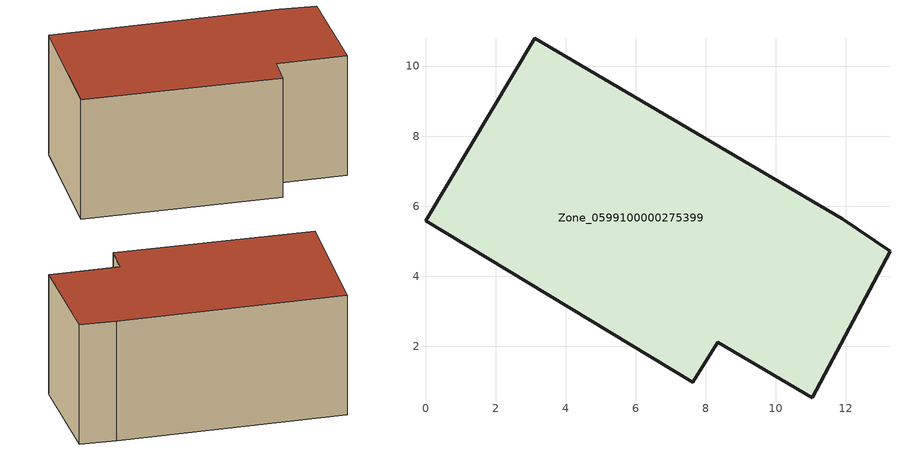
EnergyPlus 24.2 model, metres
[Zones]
Zone_0599100000275399
 floor ground (C_G): 8.34,2.12 7.63,0.98 0,5.59 3.12,10.8 11.89,5.64 13.26,4.72 11.04,0.53 z3.21
 wall outside (C_F): 13.26,4.72 11.89,5.64 3.12,10.8 0,5.59 7.63,0.98 8.34,2.12 11.04,0.53 13.26,4.72 z3.21:9.03
 roof outside (C_R): 11.04,0.53 13.26,4.72 11.89,5.64 3.12,10.8 0,5.59 7.63,0.98 8.34,2.12 z9.03
[BUILDING]
Pand.0599100000275399: North Axis=0; Terrain=City; Loads Convergence Tolerance Value=0.04; Temperature Convergence Tolerance Value=0.4; Solar Distribution=FullExterior; Maximum Number of Warmup Days=25; Minimum Number of Warmup Days=1
[Site:Location]
Rotterdam.The.Hague.AP_ZH_NLD Design_Conditions: Latitude=51.96; Longitude=4.45; Time Zone=1; Elevation=-4.5
[SITE:GROUNDTEMPERATURE:BUILDINGSURFACE]
18, 18, 18, 18, 18, 18, 18, 18, 18, 18, 18, 18
[MATERIAL] Thermal Absorptance=0.9; Solar Absorptance=0.7; Visible Absorptance=0.7
Name | Roughness | Thickness | Conductivity | Density | Specific Heat
G.TC.1946 | MediumSmooth | 0.15 | 1 | 540 | 1210
F.TC.1946 | Rough | 0.3 | 0.857143 | 1920 | 840
R.TC.1946 | MediumRough | 0.2 | 0.909091 | 1500 | 1000
[CONSTRUCTION]
C_G: G.TC.1946
C_F: F.TC.1946
C_R: R.TC.1946
[ZONE]
Zone_0599100000275399: Type=1; Multiplier=1; Ceiling Height=Autocalculate; Volume=Autocalculate; Floor Area=autocalculate; Part of Total Floor Area=Yes
[ZONEINFILTRATION:DESIGNFLOWRATE]
Infil_Zone_0599100000275399: Zone or ZoneList or Space or SpaceList=Zone_0599100000275399; Schedule=AlwaysOn; Design Flow Rate Calculation Method=Flow/Area; Flow Rate per Floor Area=0.003; Constant Term Coefficient=1; Temperature Term Coefficient=0; Velocity Term Coefficient=0; Velocity Squared Term Coefficient=0
[HVACTEMPLATE:ZONE:IDEALLOADSAIRSYSTEM]
Zone_0599100000275399: Maximum Heating Supply Air Temperature=50; Minimum Cooling Supply Air Temperature=13; Maximum Heating Supply Air Humidity Ratio=0.0156; Minimum Cooling Supply Air Humidity Ratio=0.0077; Heating Limit=NoLimit; Cooling Limit=NoLimit; Dehumidification Control Type=ConstantSensibleHeatRatio; Cooling Sensible Heat Ratio=0.7; Dehumidification Setpoint=60; Humidification Control Type=None; Humidification Setpoint=30; Outdoor Air Method=None; Outdoor Air Flow Rate per Person=0.00944; Outdoor Air Flow Rate per Zone Floor Area=0; Outdoor Air Flow Rate per Zone=0; Demand Controlled Ventilation Type=None; Outdoor Air Economizer Type=NoEconomizer; Heat Recovery Type=None; Sensible Heat Recovery Effectiveness=0.7; Latent Heat Recovery Effectiveness=0.65
[ZONECONTROL:THERMOSTAT]
ThermostatControl_Zone_0599100000275399: Zone or ZoneList=Zone_0599100000275399; Control Type Schedule=DualSetpointControlType; Control 1=Thermostat_Zone_0599100000275399; Temperature Difference Between Cutout And Setpoint=0
[THERMOSTATSETPOINT:DUALSETPOINT]
Thermostat_Zone_0599100000275399: Heating Setpoint Temperature Schedule=HeatingSetpoint_Zone_0599100000275399; Cooling Setpoint Temperature Schedule=CoolingSetpoint_Zone_0599100000275399
[SCHEDULE:COMPACT]
HeatingSetpoint_Zone_0599100000275399: Through: 12/31, For: AllDays, Until: 24:00, 21
CoolingSetpoint_Zone_0599100000275399: Through: 12/31, For: AllDays, Until: 24:00, 24
DualSetpointControlType: Through: 12/31, For: AllDays, Until: 24:00, 4
AlwaysOn: Through: 12/31, For: AllDays, Until: 24:00, 1
